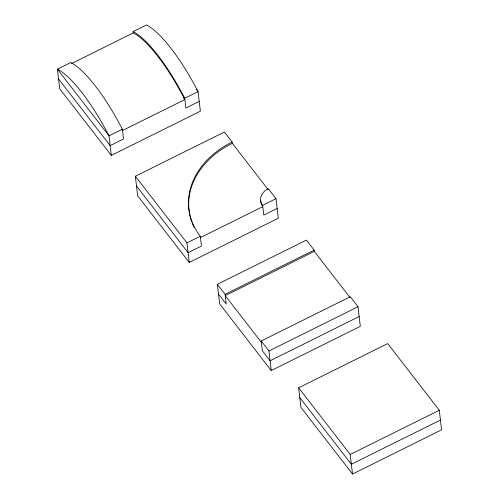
<?xml version="1.0" encoding="UTF-8"?>
<svg xmlns="http://www.w3.org/2000/svg" width="499" height="499" viewBox="0 0 499 499"><rect width="100%" height="100%" fill="white"/><g stroke="black" fill="none" stroke-linecap="round" stroke-linejoin="round"><path stroke-width="0.75" d="M121.881 129.335L122.517 130.52L184.861 99.563L180.601 91.573A93.75 25.106 63.6 0 0 136.845 35.017L133.277 32.89L133.121 31.587L146.481 24.95A93.75 25.106 63.6 0 1 198.072 91.623L200.367 111.183L111.302 155.414L59.712 88.735L57.416 69.174L70.777 62.543A93.75 25.106 63.6 0 1 122.361 129.216L123.509 138.996L110.154 145.633L58.564 78.954M71.619 63.504L133.277 32.89M122.361 129.216L109 135.853L111.302 155.414M199.22 101.403L185.859 108.04L184.711 98.259L198.072 91.623L196.176 89.178M277.151 208.463L263.79 215.1L262.642 205.32A15.481 11.945 -6.7 0 1 268.262 188.684L276.003 198.683L278.299 218.244L189.233 262.468L137.643 195.795L135.348 176.234L224.413 132.01L232.154 142.009L232.303 143.313L267.944 189.371M189.233 262.468L186.938 242.907L200.292 236.277A87.73 67.696 -6.7 0 1 232.154 142.009M262.642 205.32L276.003 198.683M200.448 237.58L262.792 206.623A15.481 11.945 -6.7 0 1 260.715 200.735M359.161 316.547L270.096 360.771L262.355 350.772L261.208 340.992L350.273 296.762L358.014 306.766L360.309 326.327L271.244 370.551L219.66 303.879L217.358 284.318L306.423 240.088L314.164 250.093L314.32 251.396L349.955 297.454M218.506 294.098L226.247 304.097L225.099 294.316L314.164 250.093M314.32 251.396L225.249 295.62L261.364 342.295M271.244 370.551L268.949 350.99L358.014 306.766M298.633 387.817L387.698 343.586L439.288 410.265L441.584 429.826L352.519 474.05L300.928 407.377L298.633 387.817L350.223 454.489L352.519 474.05M350.223 454.489L439.288 410.265M440.436 420.046L351.371 464.27L299.78 397.597M183.445 97.729L184.861 99.563M135.348 176.234L186.938 242.907M217.358 284.318L225.099 294.316M261.208 340.992L268.949 350.99M136.495 186.015L188.086 252.687L201.446 246.057L200.292 236.277M133.121 31.587A93.75 25.106 63.6 0 1 184.711 98.259M193.986 227.17A87.73 67.696 -6.7 0 1 192.196 223.028M191.678 221.631A87.73 67.696 -6.7 0 1 232.303 143.313M109 135.853L57.416 69.174A93.75 25.106 63.6 0 1 109 135.853"/></g></svg>
